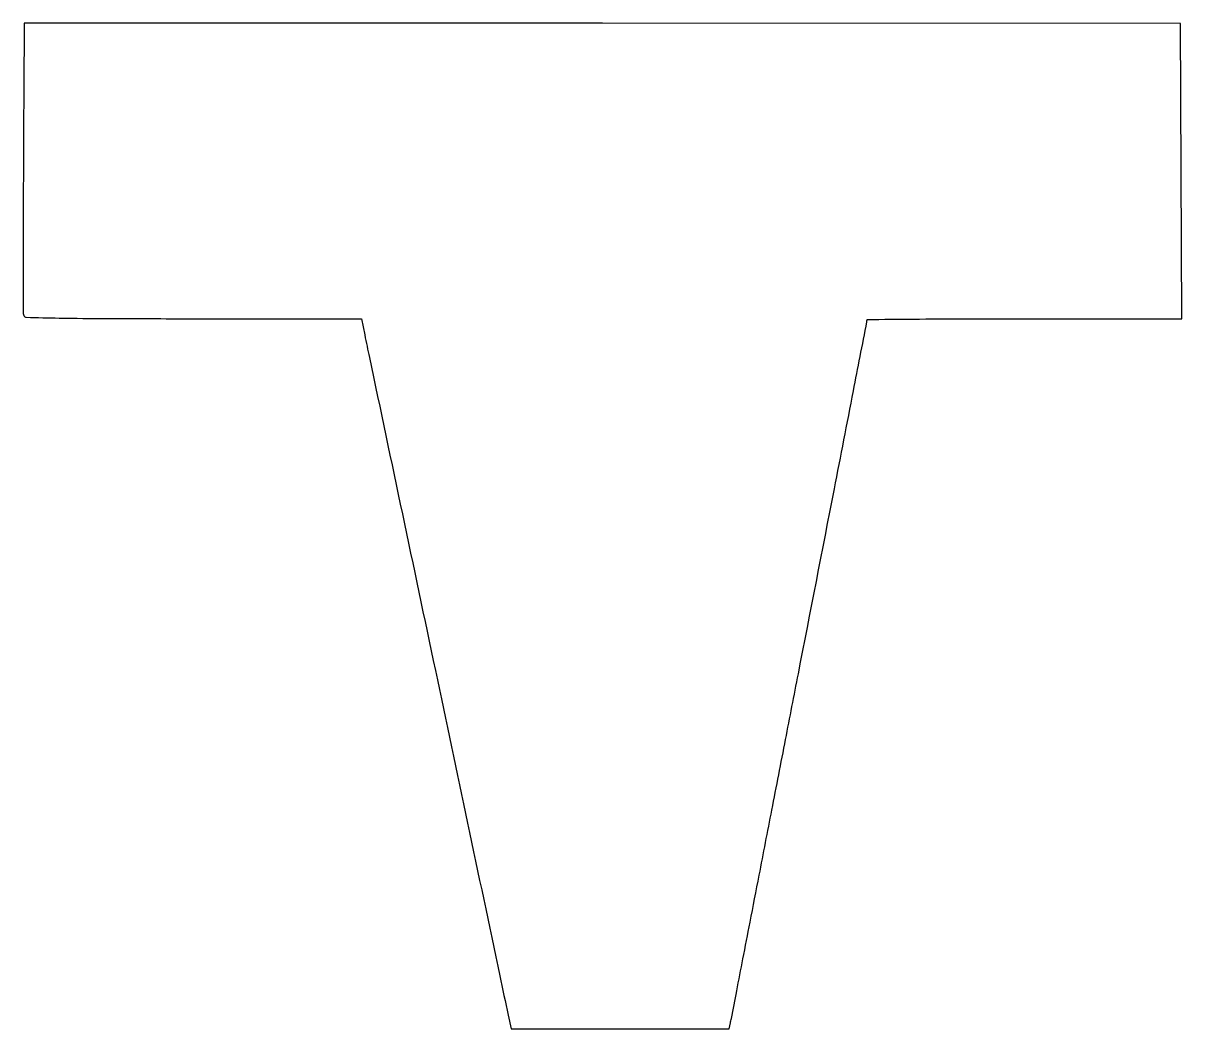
# Model space of a CAD drawing. Extents: x 1 to 446, y 0 to 387.
import ezdxf

# ---------------------------------------------------------------- set-up
doc = ezdxf.new("R2010")
doc.units = 0

msp = doc.modelspace()

# ---------------------------------------------------------------- linework, layer by layer
msp.add_lwpolyline([(0.927091, 377.051073, 0.000746), (0.707286, 341.265572, 0.000896), (0.611067, 307.608679, 0.000091), (0.582868, 275.768675, 0.077127), (0.817435, 274.25, 0.319806), (1.763574, 273.538843, 0.001574), (14.400546, 273.256363, 0.004022), (32.746926, 273.05164, 0.000779), (65.906912, 273), (130.599847, 273), (131.875356, 266.75, 0.001642), (133.669832, 258.102073, 0.000004), (159.044167, 137.809905, 0.000008), (183.818005, 20.378285, 0.000902), (187.038284, 5.25), (188.165728, 0), (230.063812, 0), (271.961896, 0), (272.469826, 2.25, 0.007161), (272.828488, 3.951896, 0.000095), (274.903958, 14.560937, 0.000272), (277.298502, 26.848718, 0.000178), (280.042969, 41, -0.000144), (283.546864, 59.073702, -0.000056), (288.410862, 84.109375, -0.000055), (293.687576, 111.237102, -0.000069), (298.608051, 136.5, 0.000031), (312.450267, 207.541012, 0.000179), (319.776194, 245.223462, 0.000017), (324.930944, 271.793586, 0.047934), (325, 272.512252, -0.41178), (325.198887, 272.7128, -0.000064), (342.774301, 272.856724, -0.00126), (362.306325, 272.964951, -0.000755), (385.508257, 273), (446.016514, 273), (445.758257, 329.75), (445.5, 386.5), (223.25, 386.551073), (1, 386.602146)], format="xyb", close=True)

doc.saveas('drawing.dxf')
